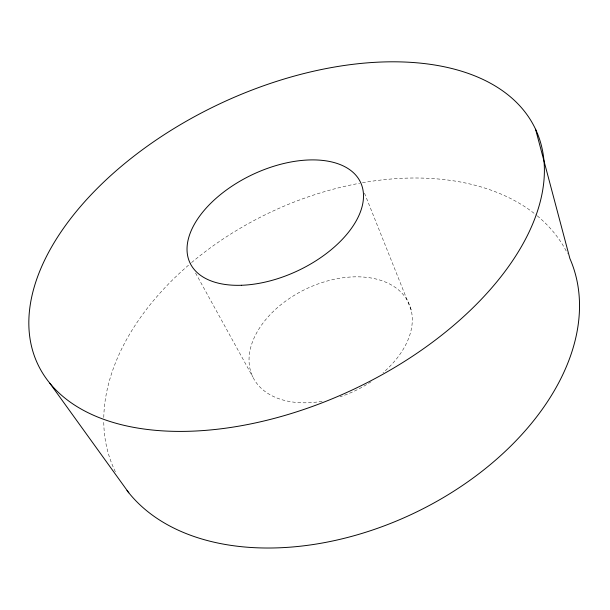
<?xml version="1.0" encoding="UTF-8"?>
<svg xmlns="http://www.w3.org/2000/svg" width="610" height="610" viewBox="0 0 610 610"><rect width="100%" height="100%" fill="white"/><g stroke="black" fill="none" stroke-linecap="round" stroke-linejoin="round"><path stroke-width="0.46" stroke-dasharray="3.05 2.29" d="M195.543 272.983L252.86 377.049M364.49 193.172L411.178 310.094M322.065 401.304A86.262 56.509 -25.3 0 1 254.317 337.475A86.262 56.509 -25.3 0 1 377.979 279.51A86.262 56.509 -25.3 0 1 383.034 372.725M371.04 381.768A86.262 56.509 -25.3 0 1 340.09 396.805M115.374 471.759A251.046 166.713 -25.3 0 1 103.753 421.342M103.776 417.484A251.046 166.713 -25.3 0 1 190.838 263.207M191.563 262.597A251.046 166.713 -25.3 0 1 359.656 183.244M362.439 182.741A251.046 166.713 -25.3 0 1 536.533 215.254M537.265 215.856A251.046 166.713 -25.3 0 1 567.445 253.363"/><path stroke-width="0.91" d="M49.867 383.271L128.817 492.811M535.565 129.251A275.224 157.662 -25.3 0 1 220.073 428.914A275.224 157.662 -25.3 0 1 104.188 181.65A275.224 157.662 -25.3 0 1 535.565 129.251L569.892 258.556A251.046 166.713 -25.3 0 1 426.71 506.849A251.046 166.713 -25.3 0 1 127.01 490.524M241.613 285.267A94.314 53.154 -25.3 0 0 362.736 188.78A94.314 53.154 -25.3 0 0 221.453 193.797A94.314 53.154 -25.3 0 0 241.613 285.267"/></g></svg>
